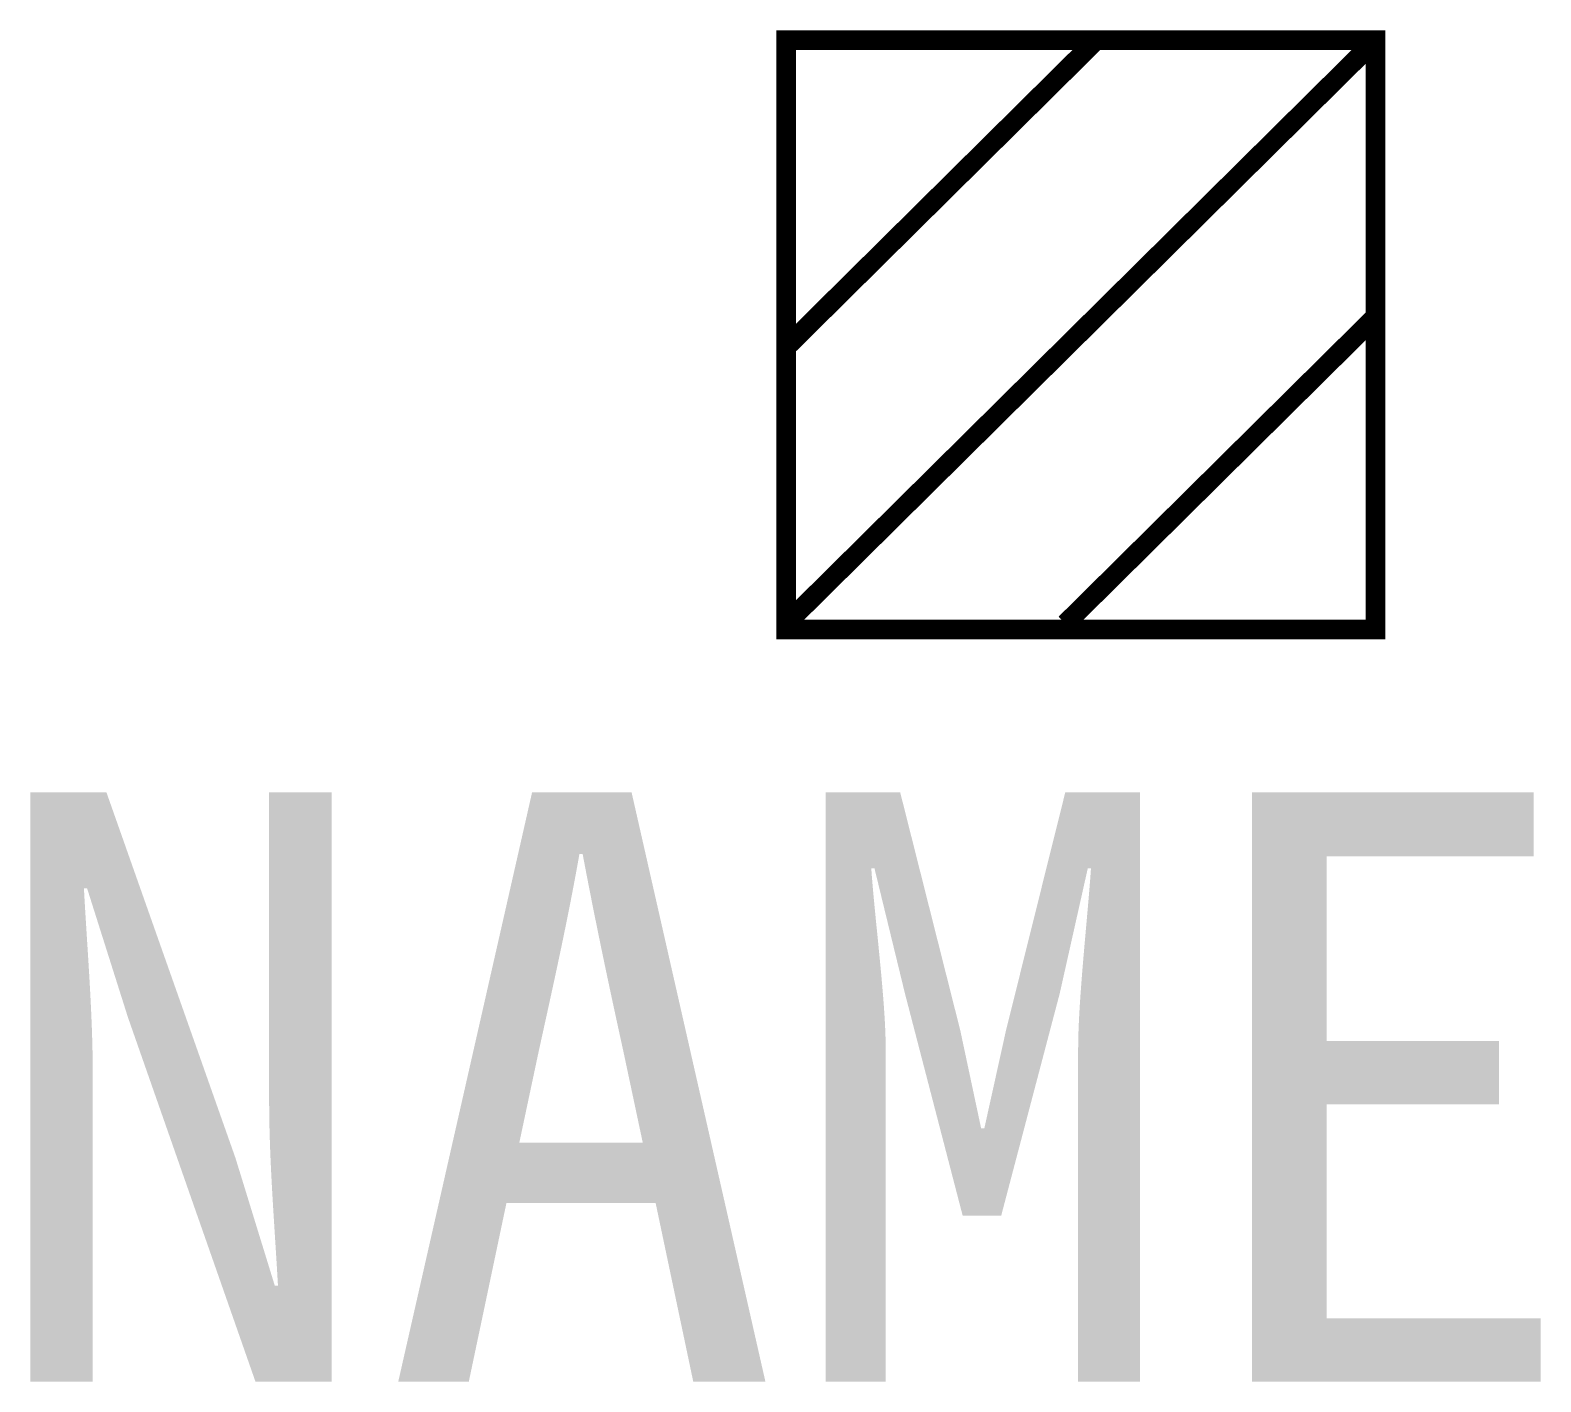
# Model space of a CAD drawing. Header units: inches. Extents: x -5.35 to 2.34, y -5.34 to 1.53.
import ezdxf

# ---------------------------------------------------------------- set-up
doc = ezdxf.new("R2010")
doc.units = ezdxf.units.IN
doc.header["$MEASUREMENT"] = 0
doc.styles.add('HZ', font='SimSun.ttf', dxfattribs={"width": 0.8})

msp = doc.modelspace()

# ---------------------------------------------------------------- linework, layer by layer
at = {"color": 5, "const_width": 0.1}
for points in [[(1.5, 1.4847), (-1.5, -1.4847)], [(0.0785, 1.4847), (-1.5, -0.0777)], [(1.5, 0.0777), (-0.0785, -1.4847)]]:
    msp.add_lwpolyline(points, dxfattribs=at)
msp.add_lwpolyline([(-1.5, 1.4847), (-1.5, -1.5153), (1.5, -1.5153), (1.5, 1.4847)], close=True, dxfattribs=at)

# ---------------------------------------------------------------- texts
at = {"style": 'HZ'}
msp.add_attdef('NAME', (-5.6021, -5.3425), 'IB000', height=3, dxfattribs=at)

doc.saveas('drawing.dxf')
